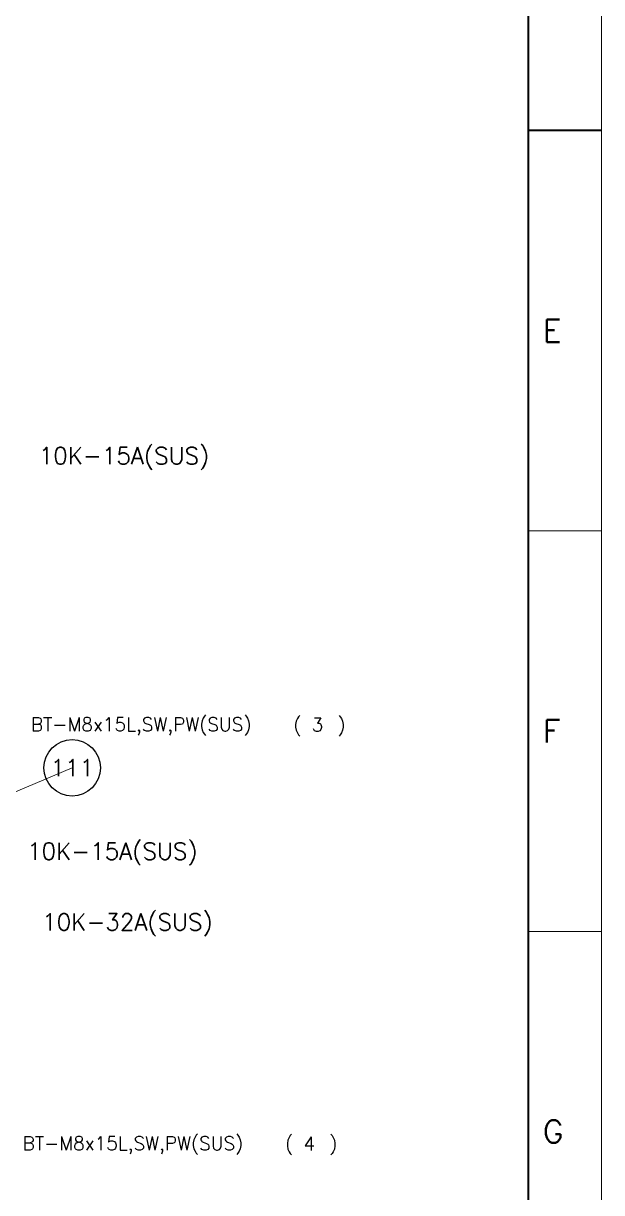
# Model space of a CAD drawing. Header units: millimetres. Extents: x -16130 to 36813, y -8099 to 27484.
# Drawn here: x 21571 to 21981, y 12668 to 13497 of the extents above; entities that cross this region are included whole.
import ezdxf
from ezdxf import colors
from ezdxf.entities.mleader import LeaderData, LeaderLine
from ezdxf.enums import TextEntityAlignment as Align
from ezdxf.math import Vec2, Vec3

# ---------------------------------------------------------------- set-up
doc = ezdxf.new("R2010")
doc.units = ezdxf.units.MM
doc.header["$LTSCALE"] = 6
for name, color, linetype, lineweight in [('07_TEXT', 3, 'Continuous', 13), ('08_DIM', 3, 'Continuous', 13), ('90_FRAME', 5, 'Continuous', 35)]:
    doc.layers.add(name, color=color, linetype=linetype, lineweight=lineweight)
doc.layers.add('91_BLANK', color=5, linetype='Continuous', lineweight=0, plot=False)
doc.styles.add('KSS_TXT', font='txt.shx', dxfattribs={"bigfont": 'extfont2.shx'})
doc.styles.get("Standard").update_dxf_attribs({"font": 'txt.shx', "bigfont": 'extfont2.shx'})

# ---------------------------------------------------------------- blocks, each defined once
blk = doc.blocks.new('AM_BALLOON1')
at = {"transparency": 16777216}
blk.add_circle((0, 0), 5, dxfattribs=at)
blk.add_attdef('B_NUMBER', text='', height=3, dxfattribs=at).set_placement((0, 0), align=Align.MIDDLE_CENTER)
blk = doc.blocks.new('_Open30')
at = {"color": 0, "linetype": 'ByBlock', "lineweight": -2}
for p, q in [((-1, 0.268), (0, 0)), ((0, 0), (-1, -0.268)), ((0, 0), (-1, 0))]:
    blk.add_line(p, q, dxfattribs=at)
blk = doc.blocks.new('*U15')
at = {"layer": '07_TEXT', "color": 0, "style": 'KSS_TXT'}
for s, p in [('(', (60, 0.91)), (')', (69.77, 0.91))]:
    blk.add_text(s, height=3, dxfattribs=at).set_placement(p)
blk.add_attdef('補助材料名', (1.87, 1), '', height=3, dxfattribs=at)
blk.add_attdef('個数', text='', height=3, dxfattribs=at).set_placement((65.36, 0.91), align=Align.CENTER)
blk = doc.blocks.new('*U4039')
at = {"layer": '07_TEXT', "color": 0, "style": 'KSS_TXT'}
for s, p in [('(', (60, 0.91)), (')', (69.77, 0.91))]:
    blk.add_text(s, height=3, dxfattribs=at).set_placement(p)
blk.add_attdef('補助材料名', (1.87, 1), '', height=3, dxfattribs=at)
blk.add_attdef('個数', text='', height=3, dxfattribs=at).set_placement((65.36, 0.91), align=Align.CENTER)

msp = doc.modelspace()

# ---------------------------------------------------------------- linework, layer by layer
at = {"layer": '90_FRAME'}
msp.add_line((21981.23241, 13421.15739), (21929.38469, 13421.15739), dxfattribs=at)
at = {"layer": '90_FRAME', "color": 4, "lineweight": 13}
for p, q in [((21981.23241, 13137.16851), (21929.38469, 13137.16851)), ((21981.23241, 12853.17964), (21929.38469, 12853.17964))]:
    msp.add_line(p, q, dxfattribs=at)
at = {"layer": '90_FRAME'}
msp.add_lwpolyline([(18823.81258, 12311.0496), (21929.38469, 12311.0496), (21929.38469, 14531.26518), (18823.81258, 14531.26518)], close=True, dxfattribs=at)
at = {"layer": '91_BLANK'}
msp.add_lwpolyline([(18668.42897, 12259.43369), (21981.23241, 12259.43369), (21981.23241, 14591.11289), (18668.42897, 14591.11289)], close=True, dxfattribs=at)

# ---------------------------------------------------------------- block references
at = {"layer": '08_DIM', "color": 15, "xscale": 3.2, "yscale": 3.2, "zscale": 3.2}
for name, p, values in [('*U4039', (21570.72948, 12992.00203), {'補助材料名': 'BT-M8x15L,SW,PW(SUS)', '個数': '3'}), ('*U15', (21564.89385, 12694.86912), {'補助材料名': 'BT-M8x15L,SW,PW(SUS)', '個数': '4'})]:
    msp.add_blockref(name, p, dxfattribs=at).add_auto_attribs(values)

# ---------------------------------------------------------------- texts
at = {"layer": '07_TEXT', "style": 'KSS_TXT'}
for s, p in [('10K-15A(SUS)', (21582.3231, 13184.54204)), ('10K-15A(SUS)', (21574.04171, 12904.01533)), ('10K-32A(SUS)', (21584.74589, 12853.813))]:
    msp.add_text(s, height=12, dxfattribs=at).set_placement(p)
at = {"layer": '90_FRAME', "color": 0, "lineweight": 13, "style": 'KSS_TXT'}
for s, p in [('E', (21939.69175, 13279.16295)), ('F', (21939.69175, 12995.17407)), ('G', (21939.69175, 12711.1852))]:
    msp.add_text(s, height=16, dxfattribs=at).set_placement(p, align=Align.MIDDLE_LEFT)

# ---------------------------------------------------------------- leaders
at = {"layer": '08_DIM'}
ml = msp.add_multileader_block('Standard', dxfattribs=at)
ml.set_content('AM_BALLOON1', color=256, scale=4)
ml.set_attribute('B_NUMBER', '111', width=0)
ml.set_leader_properties(color=256, linetype='ByLayer', lineweight=-1)
ml.set_arrow_properties(name='OPEN30')
ml.build(insert=Vec2(0, 0))
ml.multileader.update_dxf_attribs({"has_dogleg": 0, "text_right_attachment_type": 6, "dogleg_length": 0, "arrow_head_size": 10, "scale": 4, "block_connection_type": 1})
ctx = ml.context
ctx.base_point, ctx.scale, ctx.char_height, ctx.arrow_head_size, ctx.landing_gap_size, ctx.plane_origin = Vec3(21605.97573, 12969.17076), 4, 16, 10, 8, Vec3(21738.84856, 12966.92809)
ctx.right_attachment, ctx.attachment_type = 6, 1
notes = []
notes.append((ctx, [(0, (1, 1, 0), (21605.97573, 12969.17076), (1, 0), 0, [(0, [(21540.36948, 12941.26504)], 0, [])])]))
ctx.block.insert = Vec3(21605.97573, 12969.17076)
for ctx, leaders in notes:
    for number, flags, end, landing, length, lines in leaders:
        leader = LeaderData()
        leader.index, (leader.has_last_leader_line, leader.has_dogleg_vector, leader.attachment_direction) = number, flags
        leader.last_leader_point, leader.dogleg_vector, leader.dogleg_length = Vec3(end), Vec3(landing), length
        for number, points, colour, breaks in lines:
            line = LeaderLine()
            line.index, line.vertices, line.color, line.breaks = number, Vec3.list(points), colors.encode_raw_color(colour), breaks
            leader.lines.append(line)
        ctx.leaders.append(leader)

doc.saveas('drawing.dxf')
